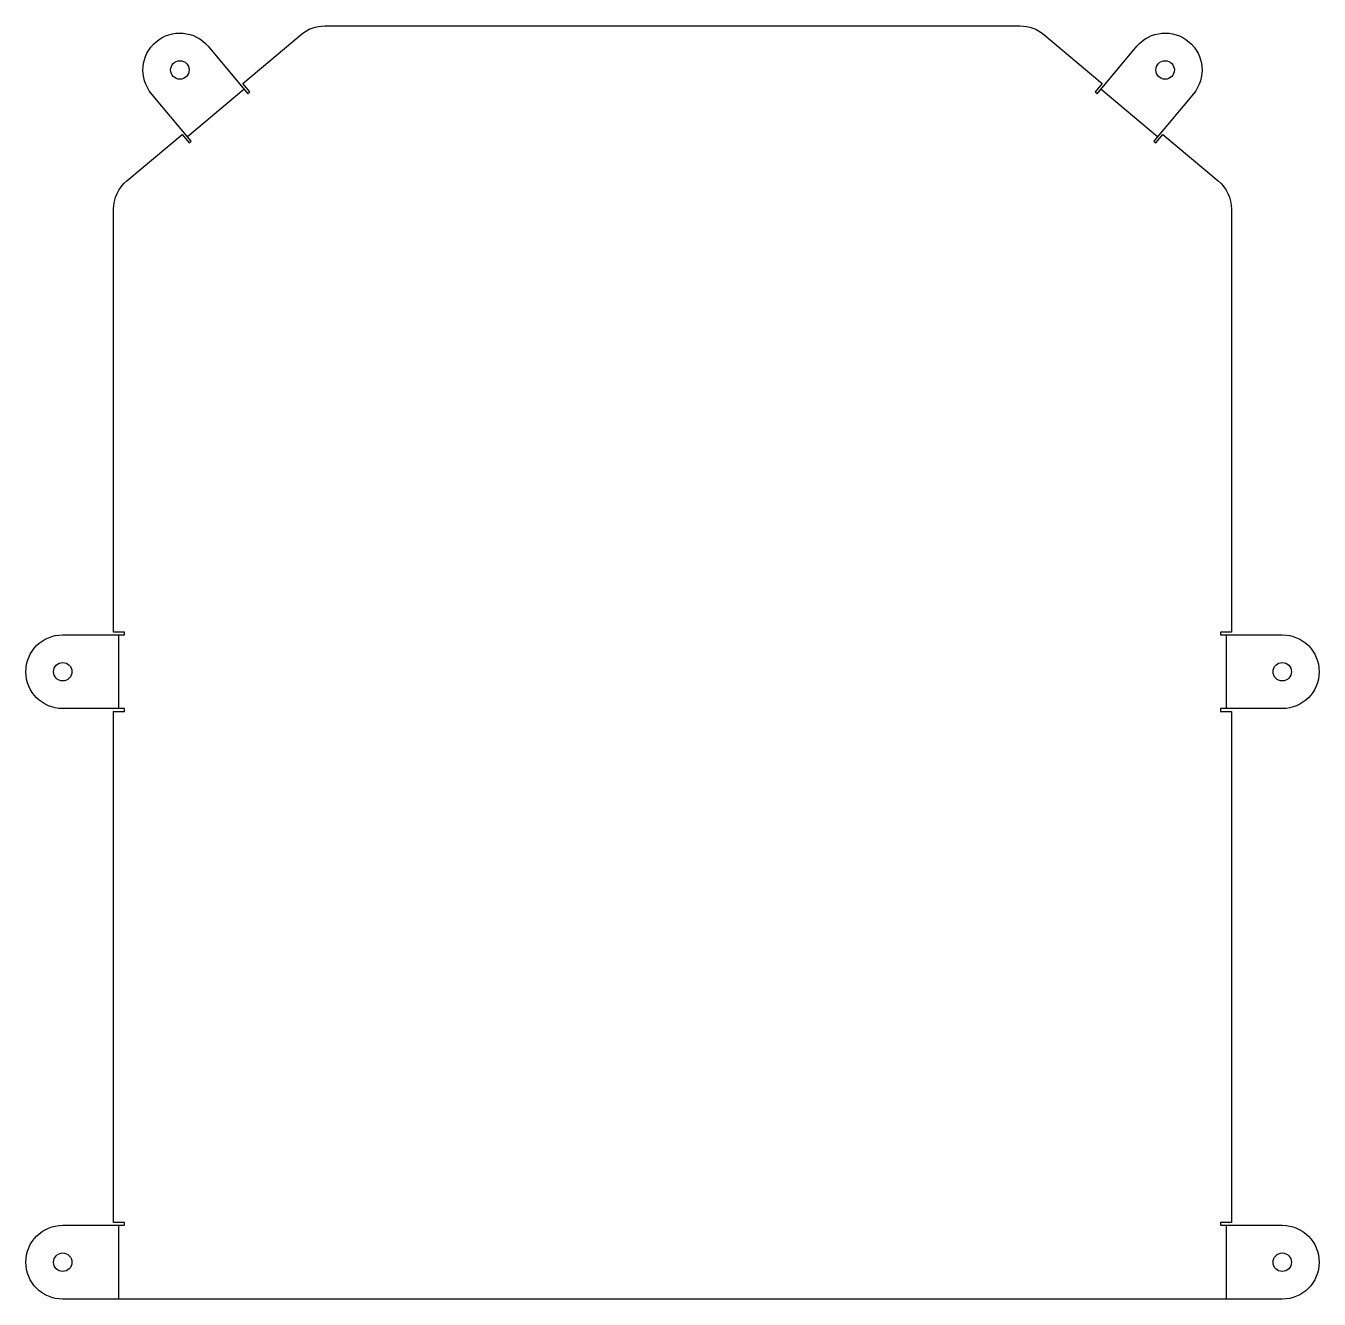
# Model space of a CAD drawing. Extents: x -175 to 175, y 0 to 345.
import ezdxf

# ---------------------------------------------------------------- set-up
doc = ezdxf.new("R2010")
doc.units = 0

msp = doc.modelspace()

# ---------------------------------------------------------------- linework, layer by layer
at = {"layer": '1'}
msp.add_lwpolyline([(165.27, 180, -1), (165.27, 160), (148.5, 160), (148.5, 159.25), (151.5, 159.25), (151.5, 20.75), (148.5, 20.75), (148.5, 20), (165.27, 20, -1), (165.27, 0), (-165.27, 0, -1), (-165.27, 20), (-148.5, 20), (-148.5, 20.75), (-151.5, 20.75), (-151.5, 159.25), (-148.5, 159.25), (-148.5, 160), (-165.27, 160, -1), (-165.27, 180), (-148.5, 180), (-148.5, 180.75), (-151.5, 180.75), (-151.5, 295.34, -0.221695), (-147.93, 303), (-132.92, 315.59), (-130.99, 313.29), (-130.42, 313.77), (-141.2, 326.62, -1), (-125.87, 339.47), (-115.1, 326.63), (-114.52, 327.11), (-116.45, 329.41), (-100.66, 342.66, -0.176327), (-94.23, 345), (94.23, 345, -0.176327), (100.66, 342.66), (116.45, 329.41), (114.52, 327.11), (115.1, 326.63), (125.87, 339.47, -1), (141.2, 326.62), (130.42, 313.77), (130.99, 313.29), (132.92, 315.59), (147.93, 303, -0.221695), (151.5, 295.34), (151.5, 180.75), (148.5, 180.75), (148.5, 180)], format="xyb", close=True, dxfattribs=at)
for centre in [(-133.53, 333.05), (133.53, 333.05), (-165.27, 170), (165.27, 170), (-165.27, 10), (165.27, 10)]:
    msp.add_circle(centre, 2.5, dxfattribs=at)
at = {"layer": '2'}
for p, q in [((-131.47, 315.03), (-116.15, 327.88)), ((116.15, 327.88), (131.47, 315.03)), ((-150.13, 180), (-150.13, 160)), ((150.13, 160), (150.13, 180)), ((-150.13, 20), (-150.13, 0)), ((150.13, 0), (150.13, 20))]:
    msp.add_line(p, q, dxfattribs=at)

doc.saveas('drawing.dxf')
